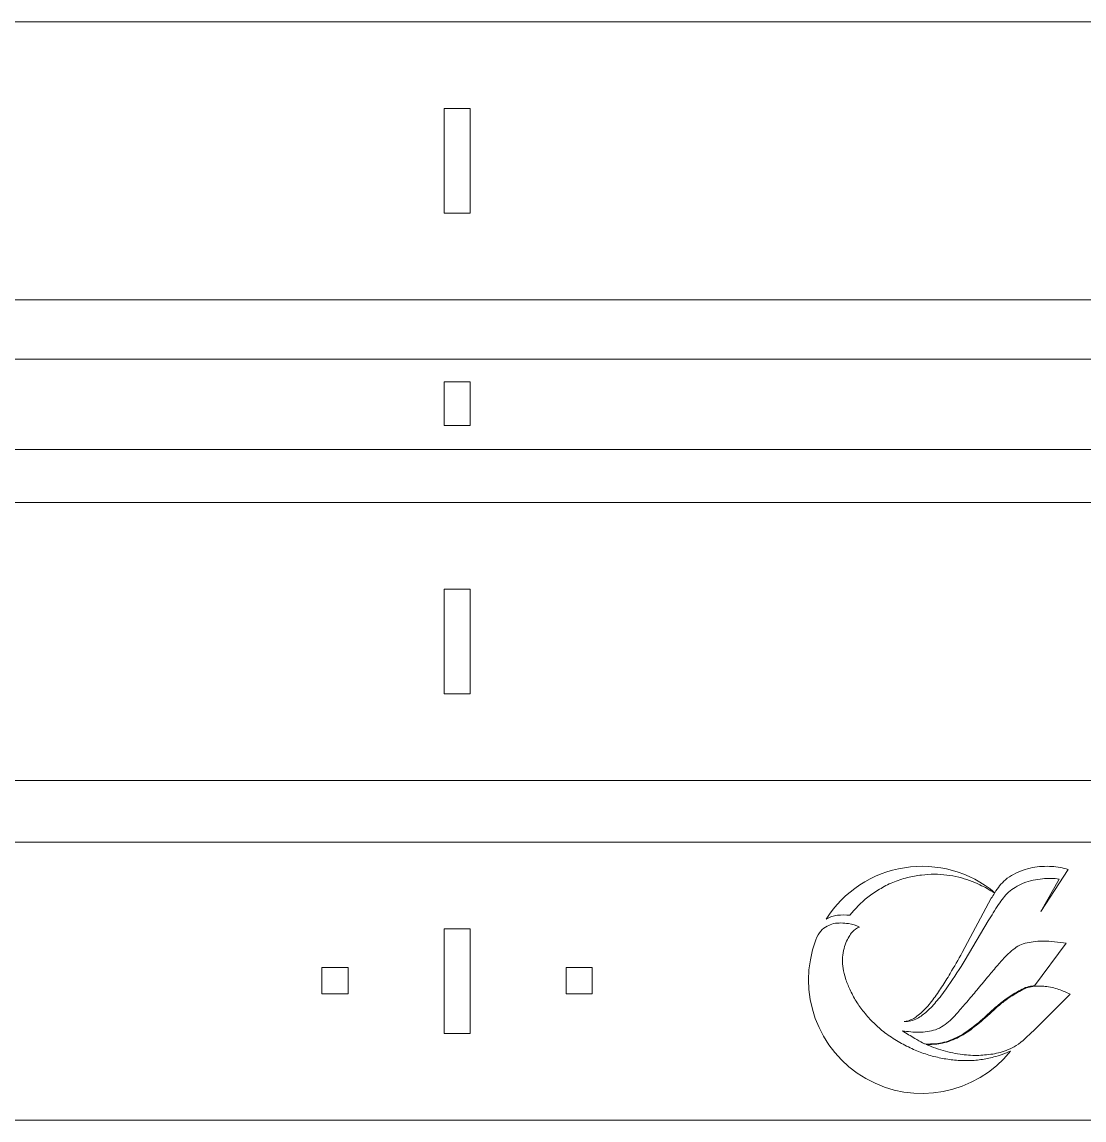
# Model space of a CAD drawing. Header units: millimetres. Extents: x -366 to 353, y -421 to 421.
# Drawn here: x -232.8 to -111, y -183.2 to -57.3 of the extents above; entities that cross this region are included whole.
import ezdxf

# ---------------------------------------------------------------- set-up
doc = ezdxf.new("R2010")
doc.units = ezdxf.units.MM
doc.header["$MEASUREMENT"] = 0
doc.layers.add('layer 1', color=7, linetype='Continuous')

msp = doc.modelspace()

# ---------------------------------------------------------------- linework, layer by layer
at = {"layer": 'layer 1', "color": 5, "lineweight": 9}
for points in [[(-22.8915, -57.2697), (-22.8915, -57.2697), (-342.8915, -57.2697), (-342.8915, -57.2697)], [(-184.3915, -67.211), (-184.3915, -67.211), (-184.3915, -79.211), (-184.3915, -79.211)], [(-181.3915, -67.211), (-181.3915, -67.211), (-184.3915, -67.211), (-184.3915, -67.211)], [(-181.3915, -79.211), (-181.3915, -79.211), (-181.3915, -67.211), (-181.3915, -67.211)], [(-184.3915, -79.211), (-184.3915, -79.211), (-181.3915, -79.211), (-181.3915, -79.211)], [(-342.8915, -89.1523), (-342.8915, -89.1523), (-22.8915, -89.1523), (-22.8915, -89.1523)], [(-22.8915, -95.948), (-22.8915, -95.948), (-342.8915, -95.948), (-342.8915, -95.948)], [(-184.3915, -98.548), (-184.3915, -98.548), (-184.3915, -103.548), (-184.3915, -103.548)], [(-181.3915, -98.548), (-181.3915, -98.548), (-184.3915, -98.548), (-184.3915, -98.548)], [(-181.3915, -103.548), (-181.3915, -103.548), (-181.3915, -98.548), (-181.3915, -98.548)], [(-184.3915, -103.548), (-184.3915, -103.548), (-181.3915, -103.548), (-181.3915, -103.548)], [(-342.8915, -106.2914), (-342.8915, -106.2914), (-22.8915, -106.2914), (-22.8915, -106.2914)], [(-22.8915, -112.3727), (-22.8915, -112.3727), (-342.8915, -112.3727), (-342.8915, -112.3727)], [(-184.3915, -122.3139), (-184.3915, -122.3139), (-184.3915, -134.3139), (-184.3915, -134.3139)], [(-181.3915, -122.3139), (-181.3915, -122.3139), (-184.3915, -122.3139), (-184.3915, -122.3139)], [(-181.3915, -134.3139), (-181.3915, -134.3139), (-181.3915, -122.3139), (-181.3915, -122.3139)], [(-184.3915, -134.3139), (-184.3915, -134.3139), (-181.3915, -134.3139), (-181.3915, -134.3139)], [(-342.8915, -144.2552), (-342.8915, -144.2552), (-22.8915, -144.2552), (-22.8915, -144.2552)], [(-22.8915, -151.3067), (-22.8915, -151.3067), (-342.8915, -151.3067), (-342.8915, -151.3067)], [(-184.3915, -161.248), (-184.3915, -161.248), (-184.3915, -173.248), (-184.3915, -173.248)], [(-181.3915, -161.248), (-181.3915, -161.248), (-184.3915, -161.248), (-184.3915, -161.248)], [(-181.3915, -173.248), (-181.3915, -173.248), (-181.3915, -161.248), (-181.3915, -161.248)], [(-195.3915, -165.7143), (-195.3915, -165.7143), (-198.3915, -165.7143), (-198.3915, -165.7143)], [(-198.3915, -165.7143), (-198.3915, -165.7143), (-198.3915, -168.7143), (-198.3915, -168.7143)], [(-195.3915, -168.7143), (-195.3915, -168.7143), (-195.3915, -165.7143), (-195.3915, -165.7143)], [(-167.3915, -165.7143), (-167.3915, -165.7143), (-170.3915, -165.7143), (-170.3915, -165.7143)], [(-170.3915, -165.7143), (-170.3915, -165.7143), (-170.3915, -168.7143), (-170.3915, -168.7143)], [(-167.3915, -168.7143), (-167.3915, -168.7143), (-167.3915, -165.7143), (-167.3915, -165.7143)], [(-198.3915, -168.7143), (-198.3915, -168.7143), (-195.3915, -168.7143), (-195.3915, -168.7143)], [(-170.3915, -168.7143), (-170.3915, -168.7143), (-167.3915, -168.7143), (-167.3915, -168.7143)], [(-184.3915, -173.248), (-184.3915, -173.248), (-181.3915, -173.248), (-181.3915, -173.248)], [(-342.8915, -183.1892), (-342.8915, -183.1892), (-22.8915, -183.1892), (-22.8915, -183.1892)]]:
    msp.add_open_spline(points, degree=3, dxfattribs=at)
at = {"layer": 'layer 1', "color": 242, "lineweight": 9}
for points, knots in [([(-121.632, -157.7632), (-121.632, -157.7632), (-124.9724, -163.965), (-124.9724, -163.965), (-124.9724, -163.965), (-125.4164, -164.785), (-125.8824, -165.5926), (-126.357, -166.395), (-126.357, -166.395), (-126.5126, -166.6581), (-126.6691, -166.9207), (-126.8292, -167.1812), (-126.8292, -167.1812), (-126.989, -167.4413), (-127.1522, -167.6993), (-127.3209, -167.9537), (-127.3209, -167.9537), (-127.4814, -168.1959), (-127.6469, -168.4349), (-127.813, -168.6734), (-127.813, -168.6734), (-127.9847, -168.9201), (-128.1571, -169.1664), (-128.3379, -169.4066), (-128.3379, -169.4066), (-128.5222, -169.6514), (-128.7153, -169.8899), (-128.919, -170.1189), (-128.919, -170.1189), (-129.1241, -170.3494), (-129.3399, -170.5703), (-129.5638, -170.7829), (-129.5638, -170.7829), (-129.752, -170.9616), (-129.9458, -171.1344), (-130.1533, -171.2902), (-130.1533, -171.2902), (-130.3148, -171.4115), (-130.4847, -171.5224), (-130.6649, -171.6132), (-130.6649, -171.6132), (-130.9643, -171.764), (-131.2923, -171.859), (-131.6233, -171.9069), (-131.6233, -171.9069), (-131.1069, -171.9059), (-130.578, -171.7911), (-130.1183, -171.5502), (-130.1183, -171.5502), (-129.9145, -171.4433), (-129.7243, -171.3117), (-129.5404, -171.1726), (-129.5404, -171.1726), (-129.3574, -171.0341), (-129.1806, -170.8882), (-129.0101, -170.7352), (-129.0101, -170.7352), (-128.8041, -170.5504), (-128.6071, -170.3552), (-128.4181, -170.1529), (-128.4181, -170.1529), (-128.2134, -169.9338), (-128.0181, -169.7063), (-127.8262, -169.4759), (-127.8262, -169.4759), (-127.6112, -169.2178), (-127.4006, -168.9561), (-127.199, -168.6876), (-127.199, -168.6876), (-126.9799, -168.3956), (-126.7716, -168.0956), (-126.5648, -167.7947), (-126.5648, -167.7947), (-125.8928, -166.8166), (-125.2374, -165.8283), (-124.6215, -164.8132), (-124.6215, -164.8132), (-124.6215, -164.8132), (-121.9897, -160.3607), (-121.9897, -160.3607), (-121.9897, -160.3607), (-121.5894, -159.7364), (-121.208, -159.097), (-120.7913, -158.4831), (-120.7913, -158.4831), (-120.614, -158.2221), (-120.4304, -157.9656), (-120.2361, -157.7158), (-120.2361, -157.7158), (-120.0528, -157.48), (-119.86, -157.2501), (-119.6408, -157.0488), (-119.6408, -157.0488), (-119.4174, -156.8437), (-119.1666, -156.6683), (-118.9066, -156.5092), (-118.9066, -156.5092), (-118.6027, -156.3233), (-118.2862, -156.1597), (-117.9566, -156.0285), (-117.9566, -156.0285), (-117.5971, -155.8854), (-117.2219, -155.7809), (-116.8428, -155.698), (-116.8428, -155.698), (-116.4893, -155.6207), (-116.1325, -155.5621), (-115.7732, -155.5266), (-115.7732, -155.5266), (-115.131, -155.4633), (-114.4809, -155.4739), (-113.8405, -155.5532), (-113.8405, -155.5532), (-113.8405, -155.5532), (-115.9443, -159.2803), (-115.9443, -159.2803), (-115.9443, -159.2803), (-115.9443, -159.2803), (-112.8306, -154.4517), (-112.8306, -154.4517), (-112.8306, -154.4517), (-113.4322, -154.2821), (-114.0515, -154.1572), (-114.6762, -154.1126), (-114.6762, -154.1126), (-115.0509, -154.0859), (-115.4275, -154.0881), (-115.8029, -154.1094), (-115.8029, -154.1094), (-116.1767, -154.1307), (-116.5494, -154.1709), (-116.9171, -154.241), (-116.9171, -154.241), (-117.2821, -154.3105), (-117.6422, -154.4094), (-117.9914, -154.5358), (-117.9914, -154.5358), (-118.3606, -154.6694), (-118.7177, -154.8337), (-119.0651, -155.0203), (-119.0651, -155.0203), (-119.3992, -155.1997), (-119.7245, -155.3996), (-120.0126, -155.6422), (-120.0126, -155.6422), (-120.4976, -156.0504), (-120.8773, -156.5794), (-121.2235, -157.1159), (-121.2235, -157.1159), (-124.1026, -154.7159), (-127.8762, -153.6726), (-131.5792, -154.2528), (-131.5792, -154.2528), (-135.2823, -154.833), (-138.5559, -156.9803), (-140.5631, -160.1458), (-140.5631, -160.1458), (-140.3697, -160.028), (-140.1627, -159.9324), (-139.9479, -159.862), (-139.9479, -159.862), (-139.7292, -159.7903), (-139.5024, -159.7448), (-139.274, -159.7139), (-139.274, -159.7139), (-138.8007, -159.6497), (-138.3207, -159.648), (-137.8474, -159.7148), (-137.8474, -159.7148), (-137.2402, -158.957), (-136.5617, -158.2445), (-135.7978, -157.6411), (-135.7978, -157.6411), (-135.3738, -157.3061), (-134.9235, -157.0046), (-134.4587, -156.7278), (-134.4587, -156.7278), (-133.9671, -156.4351), (-133.4593, -156.1699), (-132.9332, -155.9453), (-132.9332, -155.9453), (-132.3906, -155.7138), (-131.8286, -155.5256), (-131.2561, -155.3838), (-131.2561, -155.3838), (-130.7238, -155.252), (-130.1824, -155.1603), (-129.6376, -155.096), (-129.6376, -155.096), (-129.1458, -155.038), (-128.6511, -155.0023), (-128.1563, -155.0029), (-128.1563, -155.0029), (-127.6822, -155.0035), (-127.208, -155.0374), (-126.7371, -155.0961), (-126.7371, -155.0961), (-126.2718, -155.154), (-125.8098, -155.2361), (-125.3545, -155.347), (-125.3545, -155.347), (-124.9358, -155.449), (-124.5229, -155.5755), (-124.1185, -155.7239), (-124.1185, -155.7239), (-123.7248, -155.8685), (-123.3391, -156.0339), (-122.9598, -156.2127), (-122.9598, -156.2127), (-122.3703, -156.4907), (-121.7959, -156.8012), (-121.2512, -157.1589), (-121.2512, -157.1589), (-121.3814, -157.3618), (-121.507, -157.5652), (-121.632, -157.7632)], [0, 0, 0, 0, 0.01818182, 0.01818182, 0.01818182, 0.01818182, 0.03636364, 0.03636364, 0.03636364, 0.03636364, 0.05454545, 0.05454545, 0.05454545, 0.05454545, 0.07272727, 0.07272727, 0.07272727, 0.07272727, 0.09090909, 0.09090909, 0.09090909, 0.09090909, 0.10909091, 0.10909091, 0.10909091, 0.10909091, 0.12727273, 0.12727273, 0.12727273, 0.12727273, 0.14545455, 0.14545455, 0.14545455, 0.14545455, 0.16363636, 0.16363636, 0.16363636, 0.16363636, 0.18181818, 0.18181818, 0.18181818, 0.18181818, 0.2, 0.2, 0.2, 0.2, 0.21818182, 0.21818182, 0.21818182, 0.21818182, 0.23636364, 0.23636364, 0.23636364, 0.23636364, 0.25454545, 0.25454545, 0.25454545, 0.25454545, 0.27272727, 0.27272727, 0.27272727, 0.27272727, 0.29090909, 0.29090909, 0.29090909, 0.29090909, 0.30909091, 0.30909091, 0.30909091, 0.30909091, 0.32727273, 0.32727273, 0.32727273, 0.32727273, 0.34545455, 0.34545455, 0.34545455, 0.34545455, 0.36363636, 0.36363636, 0.36363636, 0.36363636, 0.38181818, 0.38181818, 0.38181818, 0.38181818, 0.4, 0.4, 0.4, 0.4, 0.41818182, 0.41818182, 0.41818182, 0.41818182, 0.43636364, 0.43636364, 0.43636364, 0.43636364, 0.45454545, 0.45454545, 0.45454545, 0.45454545, 0.47272727, 0.47272727, 0.47272727, 0.47272727, 0.49090909, 0.49090909, 0.49090909, 0.49090909, 0.50909091, 0.50909091, 0.50909091, 0.50909091, 0.52727273, 0.52727273, 0.52727273, 0.52727273, 0.54545455, 0.54545455, 0.54545455, 0.54545455, 0.56363636, 0.56363636, 0.56363636, 0.56363636, 0.58181818, 0.58181818, 0.58181818, 0.58181818, 0.6, 0.6, 0.6, 0.6, 0.61818182, 0.61818182, 0.61818182, 0.61818182, 0.63636364, 0.63636364, 0.63636364, 0.63636364, 0.65454545, 0.65454545, 0.65454545, 0.65454545, 0.67272727, 0.67272727, 0.67272727, 0.67272727, 0.69090909, 0.69090909, 0.69090909, 0.69090909, 0.70909091, 0.70909091, 0.70909091, 0.70909091, 0.72727273, 0.72727273, 0.72727273, 0.72727273, 0.74545455, 0.74545455, 0.74545455, 0.74545455, 0.76363636, 0.76363636, 0.76363636, 0.76363636, 0.78181818, 0.78181818, 0.78181818, 0.78181818, 0.8, 0.8, 0.8, 0.8, 0.81818182, 0.81818182, 0.81818182, 0.81818182, 0.83636364, 0.83636364, 0.83636364, 0.83636364, 0.85454545, 0.85454545, 0.85454545, 0.85454545, 0.87272727, 0.87272727, 0.87272727, 0.87272727, 0.89090909, 0.89090909, 0.89090909, 0.89090909, 0.90909091, 0.90909091, 0.90909091, 0.90909091, 0.92727273, 0.92727273, 0.92727273, 0.92727273, 0.94545455, 0.94545455, 0.94545455, 0.94545455, 0.96363636, 0.96363636, 0.96363636, 0.96363636, 1, 1, 1, 1]), ([(-141.7532, -162.5326), (-144.0074, -168.5218), (-141.5768, -175.2614), (-136.0186, -178.4331), (-136.0186, -178.4331), (-130.4605, -181.6049), (-123.4216, -180.269), (-119.412, -175.2814), (-119.412, -175.2814), (-120.0378, -175.5582), (-120.6856, -175.784), (-121.3469, -175.9604), (-121.3469, -175.9604), (-121.8305, -176.0893), (-122.3212, -176.1918), (-122.8167, -176.2621), (-122.8167, -176.2621), (-123.3416, -176.3366), (-123.8718, -176.375), (-124.402, -176.3799), (-124.402, -176.3799), (-124.9482, -176.385), (-125.4945, -176.3545), (-126.0373, -176.2941), (-126.0373, -176.2941), (-126.5635, -176.2356), (-127.0865, -176.1489), (-127.6044, -176.0383), (-127.6044, -176.0383), (-128.1399, -175.9239), (-128.67, -175.784), (-129.1895, -175.612), (-129.1895, -175.612), (-129.719, -175.4367), (-130.2374, -175.2281), (-130.7443, -174.9953), (-130.7443, -174.9953), (-131.2779, -174.7502), (-131.7987, -174.4782), (-132.306, -174.1821), (-132.306, -174.1821), (-132.8334, -173.8744), (-133.3462, -173.5407), (-133.8314, -173.1705), (-133.8314, -173.1705), (-134.2809, -172.8274), (-134.7067, -172.4529), (-135.1094, -172.0557), (-135.1094, -172.0557), (-135.5036, -171.6668), (-135.8756, -171.2562), (-136.2232, -170.8251), (-136.2232, -170.8251), (-136.5466, -170.4242), (-136.8489, -170.0055), (-137.1207, -169.5682), (-137.1207, -169.5682), (-137.3957, -169.1259), (-137.6394, -168.6645), (-137.8569, -168.1907), (-137.8569, -168.1907), (-138.044, -167.783), (-138.2115, -167.3662), (-138.3483, -166.9394), (-138.3483, -166.9394), (-138.4683, -166.5647), (-138.5646, -166.1823), (-138.627, -165.7933), (-138.627, -165.7933), (-138.6809, -165.4573), (-138.7096, -165.1163), (-138.7006, -164.7769), (-138.7006, -164.7769), (-138.6914, -164.4358), (-138.6442, -164.0963), (-138.5729, -163.7604), (-138.5729, -163.7604), (-138.5079, -163.4539), (-138.4228, -163.1505), (-138.3009, -162.8647), (-138.3009, -162.8647), (-138.1954, -162.6173), (-138.0623, -162.3831), (-137.9277, -162.1476), (-137.9277, -162.1476), (-137.8242, -161.9664), (-137.7197, -161.7845), (-137.585, -161.6272), (-137.585, -161.6272), (-137.3607, -161.3653), (-137.0524, -161.1716), (-136.7288, -161.0583), (-136.7288, -161.0583), (-137.1349, -160.8736), (-137.5651, -160.7363), (-138.0049, -160.6633), (-138.0049, -160.6633), (-138.2925, -160.6156), (-138.5842, -160.5953), (-138.8771, -160.5937), (-138.8771, -160.5937), (-139.1559, -160.5921), (-139.4358, -160.6075), (-139.7066, -160.6705), (-139.7066, -160.6705), (-139.9685, -160.7315), (-140.222, -160.8371), (-140.4575, -160.9626), (-140.4575, -160.9626), (-140.985, -161.2435), (-141.4225, -161.6238), (-141.7532, -162.5326)], [0, 0, 0, 0, 0.03448276, 0.03448276, 0.03448276, 0.03448276, 0.06896552, 0.06896552, 0.06896552, 0.06896552, 0.10344828, 0.10344828, 0.10344828, 0.10344828, 0.13793103, 0.13793103, 0.13793103, 0.13793103, 0.17241379, 0.17241379, 0.17241379, 0.17241379, 0.20689655, 0.20689655, 0.20689655, 0.20689655, 0.24137931, 0.24137931, 0.24137931, 0.24137931, 0.27586207, 0.27586207, 0.27586207, 0.27586207, 0.31034483, 0.31034483, 0.31034483, 0.31034483, 0.34482759, 0.34482759, 0.34482759, 0.34482759, 0.37931034, 0.37931034, 0.37931034, 0.37931034, 0.4137931, 0.4137931, 0.4137931, 0.4137931, 0.44827586, 0.44827586, 0.44827586, 0.44827586, 0.48275862, 0.48275862, 0.48275862, 0.48275862, 0.51724138, 0.51724138, 0.51724138, 0.51724138, 0.55172414, 0.55172414, 0.55172414, 0.55172414, 0.5862069, 0.5862069, 0.5862069, 0.5862069, 0.62068966, 0.62068966, 0.62068966, 0.62068966, 0.65517241, 0.65517241, 0.65517241, 0.65517241, 0.68965517, 0.68965517, 0.68965517, 0.68965517, 0.72413793, 0.72413793, 0.72413793, 0.72413793, 0.75862069, 0.75862069, 0.75862069, 0.75862069, 0.79310345, 0.79310345, 0.79310345, 0.79310345, 0.82758621, 0.82758621, 0.82758621, 0.82758621, 0.86206897, 0.86206897, 0.86206897, 0.86206897, 0.89655172, 0.89655172, 0.89655172, 0.89655172, 0.93103448, 0.93103448, 0.93103448, 0.93103448, 1, 1, 1, 1]), ([(-129.2068, -174.4671), (-128.6533, -174.4813), (-128.0932, -174.4689), (-127.5456, -174.3766), (-127.5456, -174.3766), (-127.2187, -174.3214), (-126.8962, -174.2377), (-126.5818, -174.1315), (-126.5818, -174.1315), (-126.2589, -174.0225), (-125.9446, -173.8899), (-125.6383, -173.741), (-125.6383, -173.741), (-125.3235, -173.5881), (-125.017, -173.4181), (-124.7216, -173.2308), (-124.7216, -173.2308), (-124.4264, -173.0437), (-124.1422, -172.8393), (-123.8646, -172.6268), (-123.8646, -172.6268), (-123.5963, -172.4213), (-123.3342, -172.2082), (-123.0752, -171.9913), (-123.0752, -171.9913), (-122.7806, -171.7445), (-122.4901, -171.4927), (-122.2049, -171.2351), (-122.2049, -171.2351), (-121.8992, -170.9591), (-121.5995, -170.6765), (-121.2929, -170.4013), (-121.2929, -170.4013), (-120.9656, -170.1075), (-120.6305, -169.8223), (-120.2809, -169.5554), (-120.2809, -169.5554), (-119.9786, -169.3246), (-119.6654, -169.1075), (-119.3445, -168.9042), (-119.3445, -168.9042), (-119.0606, -168.7243), (-118.7705, -168.5552), (-118.4769, -168.3892), (-118.4769, -168.3892), (-118.2246, -168.2465), (-117.9697, -168.1061), (-117.6988, -168.0053), (-117.6988, -168.0053), (-117.4593, -167.9161), (-117.2074, -167.8577), (-116.9535, -167.8253), (-116.9535, -167.8253), (-116.8589, -167.8132), (-116.764, -167.8047), (-116.6689, -167.7989), (-116.6689, -167.7989), (-116.6689, -167.7989), (-113.0278, -162.9222), (-113.0278, -162.9222), (-113.0278, -162.9222), (-113.9155, -162.7773), (-114.8153, -162.6755), (-115.7157, -162.6793), (-115.7157, -162.6793), (-116.0899, -162.6809), (-116.4642, -162.7007), (-116.836, -162.7446), (-116.836, -162.7446), (-117.1446, -162.7811), (-117.4514, -162.8342), (-117.7514, -162.9178), (-117.7514, -162.9178), (-118.0354, -162.997), (-118.3133, -163.1036), (-118.5679, -163.2497), (-118.5679, -163.2497), (-118.8287, -163.3992), (-119.0651, -163.5902), (-119.2938, -163.7875), (-119.2938, -163.7875), (-119.5617, -164.0187), (-119.8192, -164.2586), (-120.066, -164.5098), (-120.066, -164.5098), (-120.3942, -164.8439), (-120.7035, -165.1978), (-121.0071, -165.5558), (-121.0071, -165.5558), (-121.3622, -165.9744), (-121.7094, -166.3984), (-122.0592, -166.8206), (-122.0592, -166.8206), (-122.4671, -167.3131), (-122.8784, -167.803), (-123.2875, -168.2951), (-123.2875, -168.2951), (-123.6691, -168.7541), (-124.0487, -169.2151), (-124.4405, -169.6648), (-124.4405, -169.6648), (-124.7839, -170.059), (-125.1368, -170.4446), (-125.4821, -170.8386), (-125.4821, -170.8386), (-125.7567, -171.152), (-126.0267, -171.4708), (-126.3295, -171.7558), (-126.3295, -171.7558), (-126.5776, -171.9891), (-126.8478, -172.1998), (-127.1357, -172.3849), (-127.1357, -172.3849), (-127.4209, -172.5682), (-127.7235, -172.7263), (-128.0429, -172.8338), (-128.0429, -172.8338), (-128.3409, -172.934), (-128.6536, -172.9902), (-128.9667, -173.0356), (-128.9667, -173.0356), (-129.2815, -173.0813), (-129.5967, -173.1162), (-129.913, -173.1248), (-129.913, -173.1248), (-130.5519, -173.142), (-131.195, -173.0515), (-131.8222, -172.9458), (-131.8222, -172.9458), (-131.3485, -173.2499), (-130.8757, -173.5565), (-130.39, -173.8414), (-130.39, -173.8414), (-130.0987, -174.0123), (-129.8026, -174.1754), (-129.5002, -174.3259), (-129.5002, -174.3259), (-129.4031, -174.3742), (-129.3052, -174.4213), (-129.2068, -174.4671)], [0, 0, 0, 0, 0.02777778, 0.02777778, 0.02777778, 0.02777778, 0.05555556, 0.05555556, 0.05555556, 0.05555556, 0.08333333, 0.08333333, 0.08333333, 0.08333333, 0.11111111, 0.11111111, 0.11111111, 0.11111111, 0.13888889, 0.13888889, 0.13888889, 0.13888889, 0.16666667, 0.16666667, 0.16666667, 0.16666667, 0.19444444, 0.19444444, 0.19444444, 0.19444444, 0.22222222, 0.22222222, 0.22222222, 0.22222222, 0.25, 0.25, 0.25, 0.25, 0.27777778, 0.27777778, 0.27777778, 0.27777778, 0.30555556, 0.30555556, 0.30555556, 0.30555556, 0.33333333, 0.33333333, 0.33333333, 0.33333333, 0.36111111, 0.36111111, 0.36111111, 0.36111111, 0.38888889, 0.38888889, 0.38888889, 0.38888889, 0.41666667, 0.41666667, 0.41666667, 0.41666667, 0.44444444, 0.44444444, 0.44444444, 0.44444444, 0.47222222, 0.47222222, 0.47222222, 0.47222222, 0.5, 0.5, 0.5, 0.5, 0.52777778, 0.52777778, 0.52777778, 0.52777778, 0.55555556, 0.55555556, 0.55555556, 0.55555556, 0.58333333, 0.58333333, 0.58333333, 0.58333333, 0.61111111, 0.61111111, 0.61111111, 0.61111111, 0.63888889, 0.63888889, 0.63888889, 0.63888889, 0.66666667, 0.66666667, 0.66666667, 0.66666667, 0.69444444, 0.69444444, 0.69444444, 0.69444444, 0.72222222, 0.72222222, 0.72222222, 0.72222222, 0.75, 0.75, 0.75, 0.75, 0.77777778, 0.77777778, 0.77777778, 0.77777778, 0.80555556, 0.80555556, 0.80555556, 0.80555556, 0.83333333, 0.83333333, 0.83333333, 0.83333333, 0.86111111, 0.86111111, 0.86111111, 0.86111111, 0.88888889, 0.88888889, 0.88888889, 0.88888889, 0.91666667, 0.91666667, 0.91666667, 0.91666667, 0.94444444, 0.94444444, 0.94444444, 0.94444444, 1, 1, 1, 1]), ([(-129.1164, -174.5087), (-128.9226, -174.5969), (-128.7265, -174.6802), (-128.5285, -174.7587), (-128.5285, -174.7587), (-128.1656, -174.9027), (-127.7964, -175.0305), (-127.4228, -175.1433), (-127.4228, -175.1433), (-127.0577, -175.2537), (-126.6883, -175.3497), (-126.316, -175.4332), (-126.316, -175.4332), (-125.9495, -175.5154), (-125.5802, -175.5854), (-125.2087, -175.6397), (-125.2087, -175.6397), (-124.8861, -175.6868), (-124.5618, -175.7222), (-124.2366, -175.7458), (-124.2366, -175.7458), (-123.9161, -175.7691), (-123.5947, -175.7811), (-123.2734, -175.7763), (-123.2734, -175.7763), (-122.98, -175.772), (-122.6867, -175.7537), (-122.3943, -175.7282), (-122.3943, -175.7282), (-122.084, -175.7012), (-121.7747, -175.6661), (-121.4668, -175.6174), (-121.4668, -175.6174), (-121.1739, -175.5711), (-120.8823, -175.5126), (-120.5975, -175.4318), (-120.5975, -175.4318), (-120.2905, -175.3447), (-119.9915, -175.2317), (-119.6953, -175.1096), (-119.6953, -175.1096), (-119.377, -174.9784), (-119.0621, -174.8367), (-118.7706, -174.6575), (-118.7706, -174.6575), (-118.0274, -174.2006), (-117.4364, -173.5001), (-116.7729, -172.9561), (-116.7729, -172.9561), (-116.7729, -172.9561), (-112.5929, -168.7557), (-112.5929, -168.7557), (-112.5929, -168.7557), (-113.0127, -168.5489), (-113.4429, -168.3619), (-113.8857, -168.2111), (-113.8857, -168.2111), (-114.1419, -168.1238), (-114.4022, -168.0487), (-114.6661, -167.9882), (-114.6661, -167.9882), (-114.9208, -167.9298), (-115.1787, -167.8852), (-115.4384, -167.8597), (-115.4384, -167.8597), (-115.6698, -167.837), (-115.9026, -167.8295), (-116.1354, -167.8291), (-116.1354, -167.8291), (-116.3786, -167.8287), (-116.6217, -167.8361), (-116.863, -167.8669), (-116.863, -167.8669), (-117.117, -167.8993), (-117.3689, -167.9577), (-117.6084, -168.0469), (-117.6084, -168.0469), (-117.8792, -168.1478), (-118.1342, -168.2881), (-118.3865, -168.4308), (-118.3865, -168.4308), (-118.6801, -168.5968), (-118.9701, -168.7659), (-119.2541, -168.9458), (-119.2541, -168.9458), (-119.575, -169.1492), (-119.8882, -169.3662), (-120.1904, -169.597), (-120.1904, -169.597), (-120.5401, -169.8639), (-120.8752, -170.1492), (-121.2024, -170.4429), (-121.2024, -170.4429), (-121.509, -170.7181), (-121.8087, -171.0007), (-122.1145, -171.2767), (-122.1145, -171.2767), (-122.3997, -171.5343), (-122.6902, -171.7861), (-122.9848, -172.0329), (-122.9848, -172.0329), (-123.2437, -172.2498), (-123.5059, -172.4629), (-123.7742, -172.6684), (-123.7742, -172.6684), (-124.0518, -172.8809), (-124.336, -173.0853), (-124.6312, -173.2724), (-124.6312, -173.2724), (-124.9266, -173.4597), (-125.233, -173.6297), (-125.5478, -173.7826), (-125.5478, -173.7826), (-125.8542, -173.9315), (-126.1685, -174.0641), (-126.4913, -174.1731), (-126.4913, -174.1731), (-126.8057, -174.2793), (-127.1282, -174.363), (-127.4552, -174.4182), (-127.4552, -174.4182), (-128.0028, -174.5105), (-128.5629, -174.5229), (-129.1164, -174.5087)], [0, 0, 0, 0, 0.03125, 0.03125, 0.03125, 0.03125, 0.0625, 0.0625, 0.0625, 0.0625, 0.09375, 0.09375, 0.09375, 0.09375, 0.125, 0.125, 0.125, 0.125, 0.15625, 0.15625, 0.15625, 0.15625, 0.1875, 0.1875, 0.1875, 0.1875, 0.21875, 0.21875, 0.21875, 0.21875, 0.25, 0.25, 0.25, 0.25, 0.28125, 0.28125, 0.28125, 0.28125, 0.3125, 0.3125, 0.3125, 0.3125, 0.34375, 0.34375, 0.34375, 0.34375, 0.375, 0.375, 0.375, 0.375, 0.40625, 0.40625, 0.40625, 0.40625, 0.4375, 0.4375, 0.4375, 0.4375, 0.46875, 0.46875, 0.46875, 0.46875, 0.5, 0.5, 0.5, 0.5, 0.53125, 0.53125, 0.53125, 0.53125, 0.5625, 0.5625, 0.5625, 0.5625, 0.59375, 0.59375, 0.59375, 0.59375, 0.625, 0.625, 0.625, 0.625, 0.65625, 0.65625, 0.65625, 0.65625, 0.6875, 0.6875, 0.6875, 0.6875, 0.71875, 0.71875, 0.71875, 0.71875, 0.75, 0.75, 0.75, 0.75, 0.78125, 0.78125, 0.78125, 0.78125, 0.8125, 0.8125, 0.8125, 0.8125, 0.84375, 0.84375, 0.84375, 0.84375, 0.875, 0.875, 0.875, 0.875, 0.90625, 0.90625, 0.90625, 0.90625, 0.9375, 0.9375, 0.9375, 0.9375, 1, 1, 1, 1])]:
    msp.add_open_spline(points, degree=3, knots=knots, dxfattribs=at)

doc.saveas('drawing.dxf')
